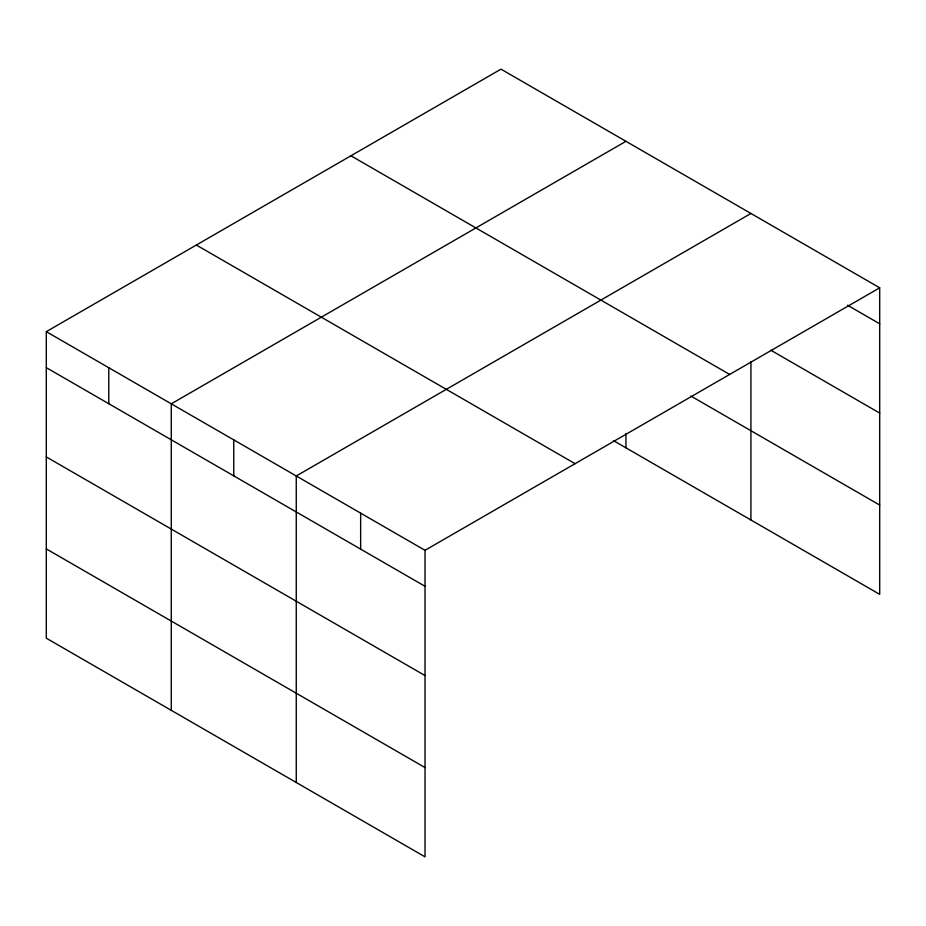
<?xml version="1.0" encoding="UTF-8"?>
<svg xmlns="http://www.w3.org/2000/svg" width="926" height="926" viewBox="0 0 926 926"><rect width="100%" height="100%" fill="white"/><g stroke="black" fill="none" stroke-linecap="round" stroke-linejoin="round"><path stroke-width="1.39" d="M613.452 440.626L879.7 594.342L879.7 287.812L500.978 69.161L46.3 331.658L46.3 638.188L425.022 856.839L425.022 550.31L46.3 331.658M625.953 141.308L171.275 403.817L171.275 710.346M750.928 213.466L296.262 475.976L296.262 782.505M425.022 550.31L879.7 287.812M847.51 305.21L879.7 323.799M770.745 350.167L879.7 413.077M350.931 155.776L729.653 374.44M690.946 396.085L879.7 505.064M196.347 245.031L575.069 463.683M46.3 367.645L425.022 586.297M46.3 456.923L425.022 675.575M46.3 548.91L425.022 767.561M750.928 361.73L750.928 519.995M625.953 433.437L625.953 447.837M360.642 513.143L360.642 549.13M233.769 439.896L233.769 475.883M108.793 367.738L108.793 403.724"/></g></svg>
